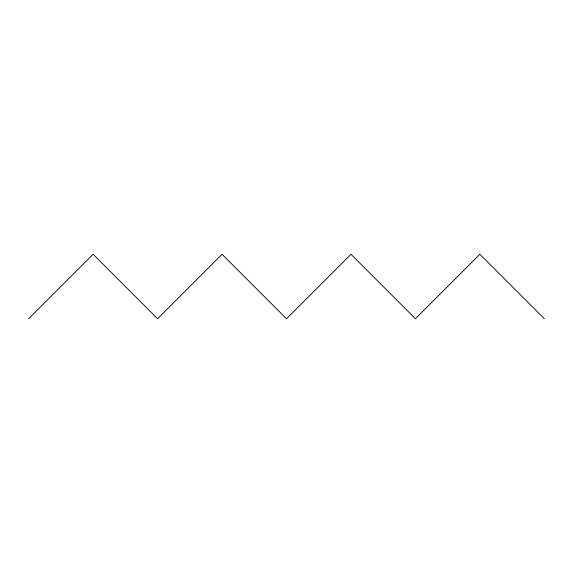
<?xml version="1.0" encoding="UTF-8"?>
<svg xmlns="http://www.w3.org/2000/svg" width="573" height="573" viewBox="0 0 573 573"><rect width="100%" height="100%" fill="white"/><g stroke="black" fill="none" stroke-linecap="round" stroke-linejoin="round"><path stroke-width="0.86" d="M28.65 318.731L93.113 254.269L157.575 318.731L222.038 254.269L286.5 318.731L350.963 254.269L415.425 318.731L479.888 254.269L544.35 318.731"/></g></svg>
